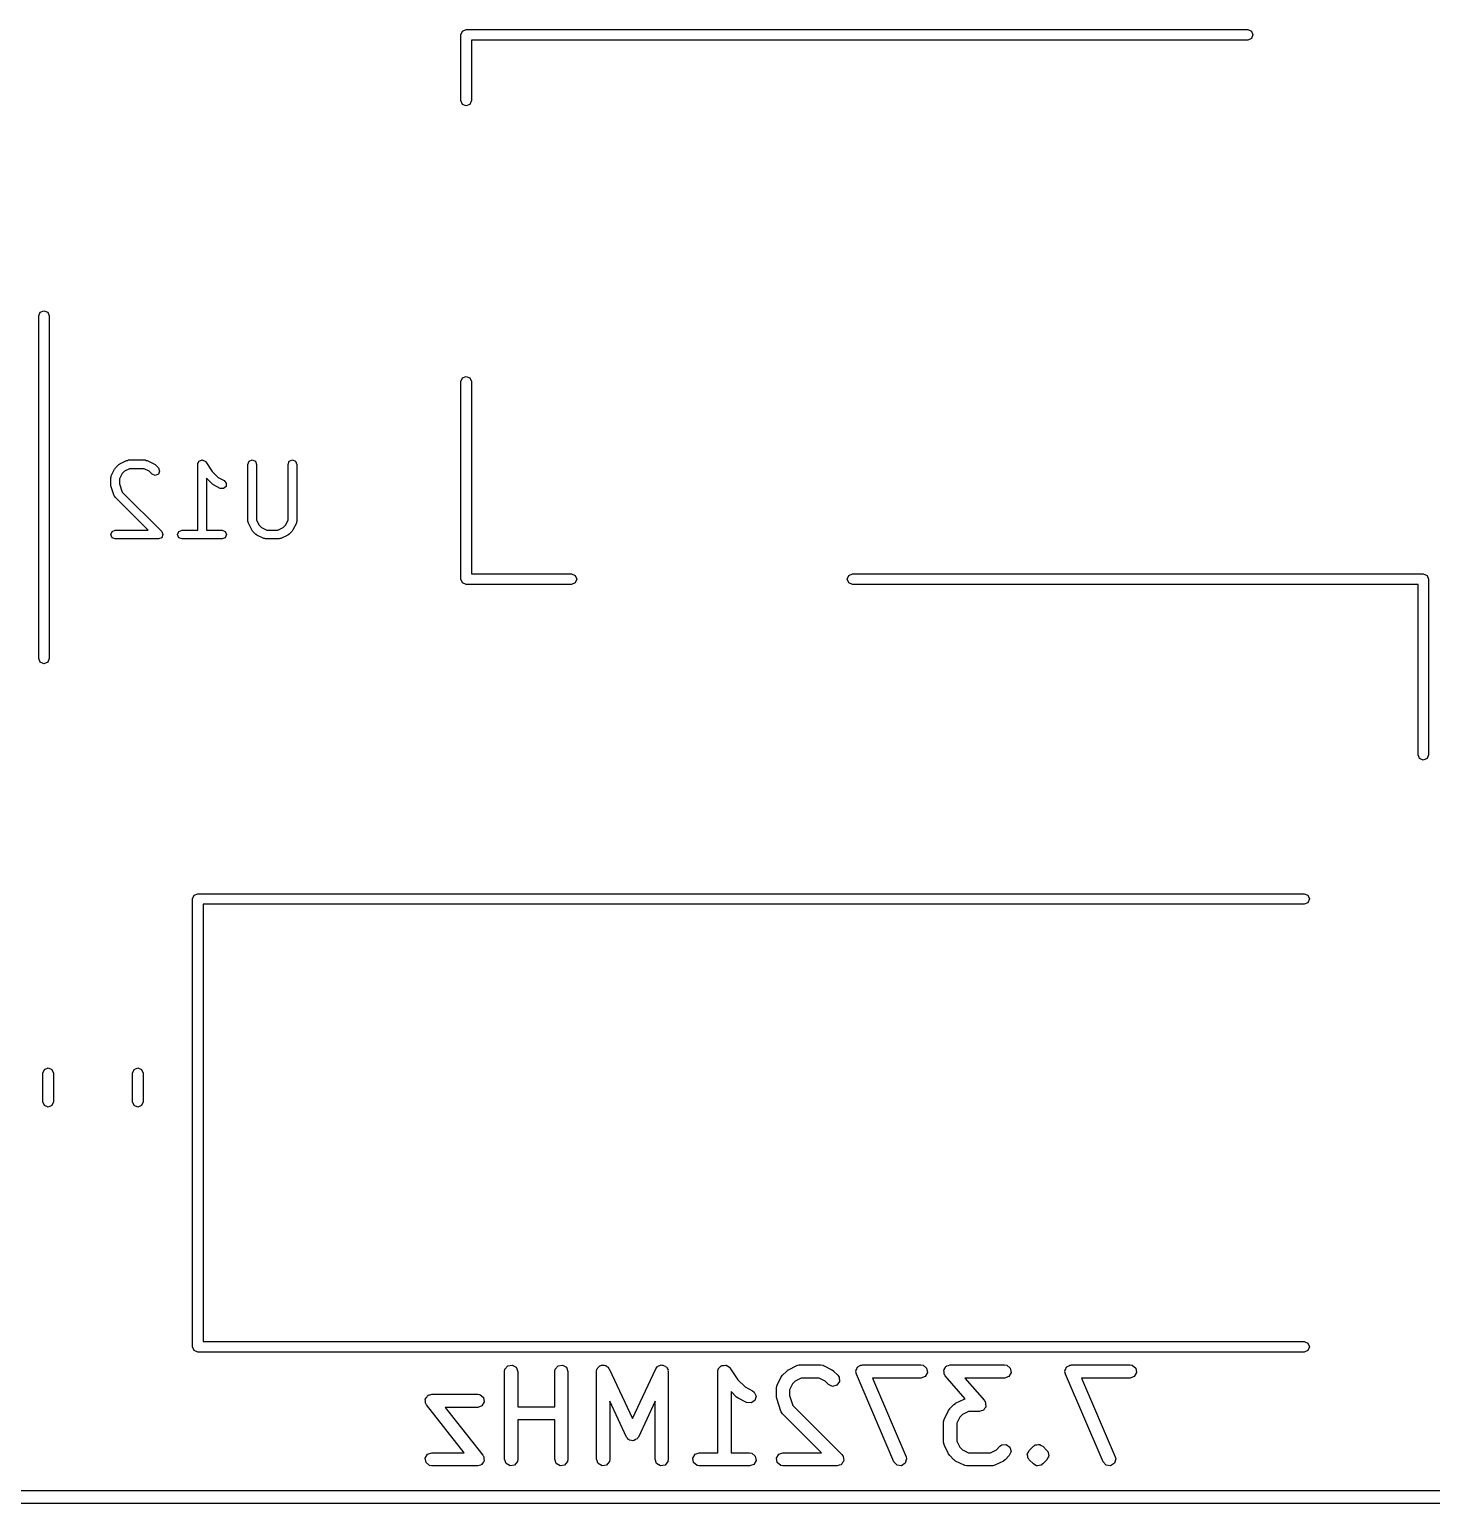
# Model space of a CAD drawing. Extents: x 0.03 to 2.09, y 0.22 to 4.14.
# Drawn here: x 1.147 to 1.775, y 0.223 to 0.884 of the extents above; entities that cross this region are included whole.
import ezdxf

# ---------------------------------------------------------------- set-up
doc = ezdxf.new("R2010")
doc.units = 0
doc.header["$MEASUREMENT"] = 0
doc.layers.add('BLACK', color=7, linetype='CONTINUOUS')

msp = doc.modelspace()

# ---------------------------------------------------------------- linework, layer by layer
at = {"layer": 'BLACK', "linetype": 'CONTINUOUS'}
for p, q in [((1.34016, 0.88189), (1.34085, 0.88356)), ((1.34016, 0.852362), (1.34016, 0.88189)), ((1.34085, 0.88356), (1.34252, 0.884252)), ((1.34252, 0.884252), (1.69291, 0.884252)), ((1.69291, 0.879528), (1.34488, 0.879528)), ((1.34488, 0.879528), (1.34488, 0.852362)), ((1.69291, 0.884252), (1.69458, 0.88356)), ((1.69458, 0.880219), (1.69291, 0.879528)), ((1.69458, 0.88356), (1.69528, 0.88189)), ((1.69528, 0.88189), (1.69458, 0.880219)), ((1.34085, 0.850692), (1.34016, 0.852362)), ((1.34252, 0.85), (1.34085, 0.850692)), ((1.34419, 0.850692), (1.34252, 0.85)), ((1.34488, 0.852362), (1.34419, 0.850692)), ((1.15087, 0.755827), (1.15156, 0.757497)), ((1.15087, 0.602283), (1.15087, 0.755827)), ((1.15156, 0.757497), (1.15323, 0.758189)), ((1.15323, 0.758189), (1.1549, 0.757497)), ((1.1549, 0.757497), (1.15559, 0.755827)), ((1.15559, 0.755827), (1.15559, 0.602283)), ((1.34016, 0.726378), (1.34085, 0.728048)), ((1.34085, 0.728048), (1.34252, 0.72874)), ((1.34252, 0.72874), (1.34419, 0.728048)), ((1.34419, 0.728048), (1.34488, 0.726378)), ((1.34016, 0.637795), (1.34016, 0.726378)), ((1.34488, 0.726378), (1.34488, 0.640157)), ((1.18487, 0.687184), (1.18511, 0.687396)), ((1.18511, 0.687396), (1.18523, 0.687695)), ((1.18523, 0.687695), (1.18673, 0.689195)), ((1.18673, 0.689195), (1.18703, 0.689319)), ((1.18703, 0.689319), (1.18725, 0.689564)), ((1.18725, 0.689564), (1.19025, 0.691064)), ((1.19159, 0.687334), (1.18929, 0.686185)), ((1.19025, 0.691064), (1.1907, 0.691096)), ((1.1907, 0.691096), (1.19113, 0.691271)), ((1.19113, 0.691271), (1.19863, 0.691271)), ((1.19816, 0.687334), (1.19159, 0.687334)), ((1.20046, 0.686185), (1.19816, 0.687334)), ((1.19863, 0.691271), (1.19905, 0.691096)), ((1.19905, 0.691096), (1.19951, 0.691064)), ((1.19951, 0.691064), (1.20251, 0.689564)), ((1.20251, 0.689564), (1.20272, 0.689319)), ((1.20272, 0.689319), (1.20302, 0.689195)), ((1.20302, 0.689195), (1.20452, 0.687695)), ((1.20452, 0.687695), (1.20509, 0.686303)), ((1.22215, 0.689303), (1.22223, 0.68949)), ((1.22215, 0.659775), (1.22215, 0.689303)), ((1.22219, 0.689689), (1.22251, 0.690165)), ((1.22223, 0.68949), (1.22219, 0.689689)), ((1.22251, 0.690165), (1.22273, 0.690695)), ((1.22273, 0.690695), (1.22292, 0.690772)), ((1.22292, 0.690772), (1.22303, 0.690941)), ((1.22303, 0.690941), (1.22359, 0.691052)), ((1.22359, 0.691052), (1.22412, 0.691271)), ((1.22412, 0.691271), (1.22431, 0.691194)), ((1.22431, 0.691194), (1.22451, 0.691233)), ((1.22451, 0.691233), (1.22498, 0.690914)), ((1.22498, 0.690914), (1.22551, 0.690695)), ((1.22551, 0.690695), (1.22559, 0.690508)), ((1.22559, 0.690508), (1.22576, 0.690395)), ((1.22576, 0.690395), (1.22865, 0.686058)), ((1.24465, 0.689303), (1.24523, 0.690695)), ((1.24465, 0.663806), (1.24465, 0.689303)), ((1.24523, 0.690695), (1.24662, 0.691271)), ((1.24662, 0.691271), (1.24801, 0.690695)), ((1.24801, 0.690695), (1.24859, 0.689303)), ((1.24859, 0.689303), (1.24859, 0.664271)), ((1.26265, 0.689303), (1.26323, 0.690695)), ((1.26265, 0.664271), (1.26265, 0.689303)), ((1.26323, 0.690695), (1.26462, 0.691271)), ((1.26462, 0.691271), (1.26601, 0.690695)), ((1.26601, 0.690695), (1.26659, 0.689303)), ((1.26659, 0.689303), (1.26659, 0.663806)), ((1.18316, 0.683304), (1.18333, 0.683727)), ((1.18316, 0.680304), (1.18316, 0.683304)), ((1.18333, 0.683727), (1.18337, 0.684184)), ((1.18337, 0.684184), (1.18487, 0.687184)), ((1.18824, 0.685137), (1.1871, 0.682839)), ((1.1871, 0.682839), (1.1871, 0.680624)), ((1.18929, 0.686185), (1.18824, 0.685137)), ((1.20173, 0.684911), (1.20046, 0.686185)), ((1.20312, 0.684335), (1.20173, 0.684911)), ((1.20452, 0.684911), (1.20312, 0.684335)), ((1.20509, 0.686303), (1.20452, 0.684911)), ((1.22873, 0.680412), (1.22609, 0.683051)), ((1.22609, 0.683051), (1.22609, 0.659775)), ((1.22865, 0.686058), (1.23129, 0.683422)), ((1.23129, 0.683422), (1.234, 0.682065)), ((1.234, 0.682065), (1.23499, 0.680927)), ((1.23499, 0.680927), (1.23488, 0.679424)), ((1.18328, 0.680005), (1.18316, 0.680304)), ((1.18326, 0.679682), (1.18328, 0.680005)), ((1.18476, 0.675182), (1.18326, 0.679682)), ((1.18506, 0.674836), (1.18476, 0.675182)), ((1.18523, 0.674413), (1.18506, 0.674836)), ((1.19987, 0.659775), (1.18523, 0.674413)), ((1.1871, 0.680624), (1.18835, 0.676868)), ((1.18835, 0.676868), (1.20602, 0.659199)), ((1.22903, 0.680288), (1.22873, 0.680412)), ((1.22924, 0.680043), (1.22903, 0.680288)), ((1.23224, 0.678543), (1.22924, 0.680043)), ((1.23374, 0.678437), (1.23224, 0.678543)), ((1.23488, 0.679424), (1.23374, 0.678437)), ((1.24483, 0.663383), (1.24465, 0.663806)), ((1.24486, 0.662926), (1.24483, 0.663383)), ((1.24636, 0.659926), (1.24486, 0.662926)), ((1.24859, 0.664271), (1.24974, 0.661973)), ((1.24974, 0.661973), (1.25079, 0.660924)), ((1.25079, 0.660924), (1.25308, 0.659775)), ((1.25815, 0.659775), (1.26045, 0.660925)), ((1.26045, 0.660925), (1.2615, 0.661973)), ((1.2615, 0.661973), (1.26265, 0.664271)), ((1.26638, 0.662926), (1.26488, 0.659926)), ((1.26641, 0.663383), (1.26638, 0.662926)), ((1.26659, 0.663806), (1.26641, 0.663383)), ((1.18316, 0.657807), (1.18374, 0.659199)), ((1.18374, 0.656415), (1.18316, 0.657807)), ((1.18374, 0.659199), (1.18513, 0.659775)), ((1.18513, 0.655838), (1.18374, 0.656415)), ((1.18513, 0.659775), (1.19987, 0.659775)), ((1.20462, 0.655838), (1.18513, 0.655838)), ((1.20602, 0.656415), (1.20462, 0.655838)), ((1.20602, 0.659199), (1.20659, 0.657807)), ((1.20659, 0.657807), (1.20602, 0.656415)), ((1.21315, 0.657807), (1.21373, 0.659199)), ((1.21373, 0.656415), (1.21315, 0.657807)), ((1.21373, 0.659199), (1.21512, 0.659775)), ((1.21512, 0.655838), (1.21373, 0.656415)), ((1.21512, 0.659775), (1.22215, 0.659775)), ((1.23312, 0.655838), (1.21512, 0.655838)), ((1.22609, 0.659775), (1.23312, 0.659775)), ((1.23312, 0.659775), (1.23451, 0.659199)), ((1.23451, 0.656415), (1.23312, 0.655838)), ((1.23451, 0.659199), (1.23509, 0.657807)), ((1.23509, 0.657807), (1.23451, 0.656415)), ((1.2466, 0.659714), (1.24636, 0.659926)), ((1.24673, 0.659415), (1.2466, 0.659714)), ((1.24823, 0.657915), (1.24673, 0.659415)), ((1.24853, 0.657791), (1.24823, 0.657915)), ((1.24874, 0.657546), (1.24853, 0.657791)), ((1.25174, 0.656046), (1.24874, 0.657546)), ((1.2522, 0.656014), (1.25174, 0.656046)), ((1.25262, 0.655838), (1.2522, 0.656014)), ((1.25862, 0.655838), (1.25262, 0.655838)), ((1.25308, 0.659775), (1.25815, 0.659775)), ((1.25904, 0.656014), (1.25862, 0.655838)), ((1.2595, 0.656046), (1.25904, 0.656014)), ((1.2625, 0.657546), (1.2595, 0.656046)), ((1.26271, 0.657791), (1.2625, 0.657546)), ((1.26301, 0.657915), (1.26271, 0.657791)), ((1.26451, 0.659415), (1.26301, 0.657915)), ((1.26463, 0.659714), (1.26451, 0.659415)), ((1.26488, 0.659926), (1.26463, 0.659714)), ((1.34085, 0.636125), (1.34016, 0.637795)), ((1.34252, 0.635433), (1.34085, 0.636125)), ((1.38976, 0.635433), (1.34252, 0.635433)), ((1.34488, 0.640157), (1.38976, 0.640157)), ((1.38976, 0.640157), (1.39143, 0.639466)), ((1.39143, 0.636125), (1.38976, 0.635433)), ((1.39143, 0.639466), (1.39213, 0.637795)), ((1.39213, 0.637795), (1.39143, 0.636125)), ((1.51339, 0.637795), (1.51408, 0.639466)), ((1.51408, 0.636125), (1.51339, 0.637795)), ((1.51408, 0.639466), (1.51575, 0.640157)), ((1.51575, 0.635433), (1.51408, 0.636125)), ((1.51575, 0.640157), (1.77165, 0.640157)), ((1.76929, 0.635433), (1.51575, 0.635433)), ((1.76929, 0.559055), (1.76929, 0.635433)), ((1.77165, 0.640157), (1.77332, 0.639466)), ((1.77332, 0.639466), (1.77402, 0.637795)), ((1.77402, 0.637795), (1.77402, 0.559055)), ((1.15156, 0.600613), (1.15087, 0.602283)), ((1.15559, 0.602283), (1.1549, 0.600613)), ((1.15323, 0.599921), (1.15156, 0.600613)), ((1.1549, 0.600613), (1.15323, 0.599921)), ((1.76998, 0.557385), (1.76929, 0.559055)), ((1.77165, 0.556693), (1.76998, 0.557385)), ((1.77332, 0.557385), (1.77165, 0.556693)), ((1.77402, 0.559055), (1.77332, 0.557385)), ((1.2198, 0.494449), (1.2205, 0.496119)), ((1.2205, 0.496119), (1.22217, 0.496811)), ((1.22217, 0.496811), (1.71823, 0.496811)), ((1.71823, 0.496811), (1.7199, 0.496119)), ((1.7199, 0.496119), (1.72059, 0.494449)), ((1.2198, 0.293661), (1.2198, 0.494449)), ((1.71823, 0.492087), (1.22453, 0.492087)), ((1.22453, 0.492087), (1.22453, 0.296024)), ((1.7199, 0.492779), (1.71823, 0.492087)), ((1.72059, 0.494449), (1.7199, 0.492779)), ((1.15276, 0.41635), (1.15345, 0.41802)), ((1.15276, 0.403532), (1.15276, 0.41635)), ((1.15345, 0.41802), (1.15512, 0.418712)), ((1.15512, 0.418712), (1.15679, 0.41802)), ((1.15679, 0.41802), (1.15748, 0.41635)), ((1.15748, 0.41635), (1.15748, 0.403532)), ((1.19291, 0.41635), (1.19361, 0.41802)), ((1.19291, 0.403532), (1.19291, 0.41635)), ((1.19361, 0.41802), (1.19528, 0.418712)), ((1.19528, 0.418712), (1.19695, 0.41802)), ((1.19695, 0.41802), (1.19764, 0.41635)), ((1.19764, 0.41635), (1.19764, 0.403532)), ((1.15345, 0.401862), (1.15276, 0.403532)), ((1.15748, 0.403532), (1.15679, 0.401862)), ((1.19361, 0.401862), (1.19291, 0.403532)), ((1.19764, 0.403532), (1.19695, 0.401862)), ((1.15512, 0.40117), (1.15345, 0.401862)), ((1.15679, 0.401862), (1.15512, 0.40117)), ((1.19528, 0.40117), (1.19361, 0.401862)), ((1.19695, 0.401862), (1.19528, 0.40117)), ((1.2205, 0.291991), (1.2198, 0.293661)), ((1.22217, 0.291299), (1.2205, 0.291991)), ((1.71823, 0.291299), (1.22217, 0.291299)), ((1.22453, 0.296024), (1.71823, 0.296024)), ((1.71823, 0.296024), (1.7199, 0.295332)), ((1.7199, 0.291991), (1.71823, 0.291299)), ((1.7199, 0.295332), (1.72059, 0.293661)), ((1.72059, 0.293661), (1.7199, 0.291991)), ((1.35992, 0.283625), (1.36122, 0.285172)), ((1.36122, 0.285172), (1.36321, 0.285523)), ((1.36321, 0.285523), (1.36496, 0.284513)), ((1.36496, 0.284513), (1.36565, 0.282615)), ((1.38242, 0.283625), (1.38372, 0.285172)), ((1.38372, 0.285172), (1.38571, 0.285523)), ((1.38571, 0.285523), (1.38746, 0.284513)), ((1.38746, 0.284513), (1.38815, 0.282615)), ((1.40142, 0.283927), (1.40153, 0.284308)), ((1.40153, 0.284308), (1.40205, 0.284678)), ((1.40205, 0.284678), (1.40247, 0.285172)), ((1.40247, 0.285172), (1.40286, 0.285241)), ((1.40286, 0.285241), (1.40318, 0.285467)), ((1.40318, 0.285467), (1.40382, 0.285411)), ((1.40382, 0.285411), (1.40446, 0.285523)), ((1.40446, 0.285523), (1.4048, 0.285326)), ((1.4048, 0.285326), (1.40519, 0.285291)), ((1.40519, 0.285291), (1.40565, 0.284836)), ((1.40565, 0.284836), (1.40621, 0.284513)), ((1.40621, 0.284513), (1.40634, 0.284142)), ((1.42752, 0.283864), (1.4281, 0.284704)), ((1.4281, 0.284704), (1.42846, 0.28487)), ((1.42846, 0.28487), (1.42871, 0.285172)), ((1.42871, 0.285172), (1.42935, 0.285284)), ((1.42935, 0.285284), (1.42993, 0.285557)), ((1.42993, 0.285557), (1.43032, 0.285454)), ((1.43032, 0.285454), (1.4307, 0.285523)), ((1.4307, 0.285523), (1.43126, 0.2852)), ((1.43126, 0.2852), (1.43189, 0.285033)), ((1.43189, 0.285033), (1.43211, 0.28471)), ((1.43211, 0.28471), (1.43245, 0.284513)), ((1.43245, 0.284513), (1.43267, 0.283907)), ((1.45567, 0.283924), (1.45629, 0.284516)), ((1.45629, 0.284516), (1.45684, 0.285172)), ((1.45684, 0.285172), (1.457, 0.285202)), ((1.457, 0.285202), (1.45713, 0.285319)), ((1.45713, 0.285319), (1.45798, 0.285374)), ((1.45798, 0.285374), (1.45883, 0.285523)), ((1.45883, 0.285523), (1.45897, 0.285438)), ((1.45897, 0.285438), (1.45914, 0.285449)), ((1.45914, 0.285449), (1.45983, 0.284942)), ((1.45983, 0.284942), (1.46057, 0.284513)), ((1.46057, 0.284513), (1.46063, 0.284353)), ((1.46063, 0.284353), (1.46077, 0.284253)), ((1.46077, 0.284253), (1.46436, 0.278872)), ((1.48699, 0.283381), (1.49074, 0.285256)), ((1.49074, 0.285256), (1.49172, 0.285548)), ((1.49172, 0.285548), (1.49189, 0.285507)), ((1.49189, 0.285507), (1.49206, 0.285568)), ((1.49206, 0.285568), (1.50143, 0.285568)), ((1.50143, 0.285568), (1.50244, 0.28539)), ((1.50244, 0.28539), (1.50258, 0.285276)), ((1.50258, 0.285276), (1.50275, 0.285256)), ((1.50275, 0.285256), (1.5065, 0.283381)), ((1.51762, 0.283724), (1.51782, 0.284384)), ((1.51782, 0.284384), (1.51811, 0.284575)), ((1.51811, 0.284575), (1.51828, 0.284877)), ((1.51828, 0.284877), (1.51893, 0.285113)), ((1.51893, 0.285113), (1.51951, 0.28549)), ((1.51951, 0.28549), (1.51985, 0.285448)), ((1.51985, 0.285448), (1.52018, 0.285568)), ((1.52018, 0.285568), (1.54643, 0.285568)), ((1.54643, 0.285568), (1.54744, 0.28539)), ((1.54744, 0.28539), (1.54898, 0.284091)), ((1.55676, 0.283567), (1.55725, 0.284188)), ((1.55725, 0.284188), (1.55765, 0.284877)), ((1.55765, 0.284877), (1.55787, 0.284957)), ((1.55787, 0.284957), (1.55802, 0.285141)), ((1.55802, 0.285141), (1.5588, 0.285295)), ((1.5588, 0.285295), (1.55955, 0.285568)), ((1.55955, 0.285568), (1.58392, 0.285568)), ((1.58392, 0.285568), (1.58493, 0.28539)), ((1.58493, 0.28539), (1.58648, 0.284091)), ((1.61135, 0.283724), (1.61155, 0.284384)), ((1.61155, 0.284384), (1.61185, 0.284575)), ((1.61185, 0.284575), (1.61202, 0.284877)), ((1.61202, 0.284877), (1.61267, 0.285113)), ((1.61267, 0.285113), (1.61324, 0.28549)), ((1.61324, 0.28549), (1.61359, 0.285448)), ((1.61359, 0.285448), (1.61392, 0.285568)), ((1.61392, 0.285568), (1.64016, 0.285568)), ((1.64016, 0.285568), (1.64117, 0.28539)), ((1.64117, 0.28539), (1.64272, 0.284091)), ((1.35975, 0.282615), (1.35992, 0.283625)), ((1.35975, 0.243245), (1.35975, 0.282615)), ((1.36565, 0.282615), (1.36565, 0.26682)), ((1.38224, 0.282615), (1.38242, 0.283625)), ((1.38224, 0.26682), (1.38224, 0.282615)), ((1.38815, 0.282615), (1.38815, 0.243245)), ((1.40099, 0.282615), (1.40117, 0.283625)), ((1.40099, 0.243245), (1.40099, 0.282615)), ((1.40117, 0.283625), (1.40142, 0.283927)), ((1.40634, 0.284142), (1.40662, 0.283864)), ((1.40662, 0.283864), (1.41707, 0.261476)), ((1.41707, 0.261476), (1.42752, 0.283864)), ((1.43267, 0.283907), (1.43304, 0.283378)), ((1.43304, 0.283378), (1.43301, 0.282986)), ((1.43301, 0.282986), (1.43314, 0.282615)), ((1.43314, 0.282615), (1.43314, 0.243245)), ((1.45536, 0.282615), (1.45554, 0.283625)), ((1.45536, 0.246198), (1.45536, 0.282615)), ((1.45554, 0.283625), (1.45565, 0.283755)), ((1.45565, 0.283755), (1.45567, 0.283924)), ((1.46436, 0.278872), (1.46756, 0.275668)), ((1.48192, 0.276436), (1.48379, 0.280186)), ((1.48379, 0.280186), (1.48432, 0.280895)), ((1.48432, 0.280895), (1.48435, 0.280953)), ((1.48435, 0.280953), (1.48622, 0.282828)), ((1.48622, 0.282828), (1.48694, 0.283334)), ((1.48694, 0.283334), (1.48699, 0.283381)), ((1.49006, 0.278313), (1.48886, 0.277116)), ((1.49276, 0.279662), (1.49006, 0.278313)), ((1.50074, 0.279662), (1.49276, 0.279662)), ((1.50343, 0.278313), (1.50074, 0.279662)), ((1.50497, 0.276777), (1.50343, 0.278313)), ((1.5065, 0.283381), (1.50721, 0.282855)), ((1.50721, 0.282855), (1.50727, 0.282828)), ((1.50727, 0.282828), (1.50914, 0.280953)), ((1.50991, 0.278101), (1.50875, 0.276447)), ((1.50914, 0.280953), (1.50973, 0.280113)), ((1.50973, 0.280113), (1.50991, 0.278101)), ((1.51723, 0.28245), (1.51733, 0.282784)), ((1.51747, 0.281452), (1.51723, 0.28245)), ((1.51727, 0.283128), (1.51762, 0.283724)), ((1.51733, 0.282784), (1.51727, 0.283128)), ((1.53434, 0.242082), (1.51747, 0.281452)), ((1.54643, 0.279662), (1.52466, 0.279662)), ((1.52466, 0.279662), (1.53977, 0.244408)), ((1.54832, 0.280353), (1.54643, 0.279662)), ((1.54933, 0.282102), (1.54832, 0.280353)), ((1.54898, 0.284091), (1.54933, 0.282102)), ((1.55664, 0.283128), (1.55676, 0.283332)), ((1.55678, 0.282344), (1.55664, 0.283128)), ((1.55676, 0.283332), (1.55676, 0.283567)), ((1.5568, 0.281548), (1.55678, 0.282344)), ((1.55697, 0.281259), (1.5568, 0.281548)), ((1.55699, 0.281139), (1.55697, 0.281259)), ((1.5571, 0.28105), (1.55699, 0.281139)), ((1.55733, 0.280671), (1.5571, 0.28105)), ((1.56629, 0.270426), (1.55733, 0.280671)), ((1.58392, 0.279662), (1.56606, 0.279662)), ((1.56606, 0.279662), (1.5749, 0.269561)), ((1.58582, 0.280353), (1.58392, 0.279662)), ((1.58683, 0.282102), (1.58582, 0.280353)), ((1.58648, 0.284091), (1.58683, 0.282102)), ((1.61097, 0.28245), (1.61107, 0.282784)), ((1.6112, 0.281452), (1.61097, 0.28245)), ((1.61101, 0.283128), (1.61135, 0.283724)), ((1.61107, 0.282784), (1.61101, 0.283128)), ((1.62808, 0.242082), (1.6112, 0.281452)), ((1.64016, 0.279662), (1.6184, 0.279662)), ((1.6184, 0.279662), (1.63351, 0.244408)), ((1.64206, 0.280353), (1.64016, 0.279662)), ((1.64307, 0.282102), (1.64206, 0.280353)), ((1.64272, 0.284091), (1.64307, 0.282102)), ((1.32434, 0.27059), (1.32482, 0.271128)), ((1.32482, 0.271128), (1.32518, 0.271754)), ((1.32518, 0.271754), (1.32548, 0.271861)), ((1.32548, 0.271861), (1.32569, 0.272095)), ((1.32569, 0.272095), (1.3264, 0.272197)), ((1.3264, 0.272197), (1.32708, 0.272444)), ((1.32708, 0.272444), (1.3477, 0.272444)), ((1.3477, 0.272444), (1.34871, 0.272266)), ((1.34871, 0.272266), (1.35026, 0.270968)), ((1.35026, 0.270968), (1.35061, 0.268979)), ((1.46372, 0.271153), (1.46127, 0.273612)), ((1.46127, 0.273612), (1.46127, 0.246198)), ((1.46378, 0.271126), (1.46372, 0.271153)), ((1.46449, 0.2706), (1.46378, 0.271126)), ((1.46756, 0.275668), (1.47088, 0.274007)), ((1.47088, 0.274007), (1.47171, 0.273396)), ((1.47171, 0.273396), (1.47251, 0.271543)), ((1.47251, 0.271543), (1.47193, 0.269607)), ((1.48161, 0.275116), (1.48178, 0.276126)), ((1.48161, 0.271366), (1.48161, 0.275116)), ((1.48163, 0.271306), (1.48161, 0.271366)), ((1.48176, 0.270433), (1.48163, 0.271306)), ((1.48178, 0.276126), (1.4819, 0.276261)), ((1.4819, 0.276261), (1.48192, 0.276436)), ((1.48886, 0.277116), (1.48751, 0.274419)), ((1.48751, 0.274419), (1.48751, 0.271845)), ((1.48751, 0.271845), (1.48901, 0.267337)), ((1.5068, 0.275924), (1.50497, 0.276777)), ((1.50875, 0.276447), (1.5068, 0.275924)), ((1.32417, 0.270004), (1.32433, 0.270276)), ((1.3243, 0.269293), (1.32417, 0.270004)), ((1.32427, 0.268571), (1.3243, 0.269293)), ((1.3245, 0.268152), (1.32427, 0.268571)), ((1.32433, 0.270276), (1.32434, 0.27059)), ((1.32452, 0.268015), (1.3245, 0.268152)), ((1.32461, 0.26794), (1.32452, 0.268015)), ((1.32476, 0.267667), (1.32461, 0.26794)), ((1.34163, 0.246198), (1.32476, 0.267667)), ((1.3477, 0.266539), (1.33315, 0.266539)), ((1.33315, 0.266539), (1.35002, 0.245069)), ((1.3496, 0.26723), (1.3477, 0.266539)), ((1.35061, 0.268979), (1.3496, 0.26723)), ((1.36565, 0.26682), (1.38224, 0.26682)), ((1.41439, 0.253245), (1.4069, 0.269305)), ((1.4069, 0.269305), (1.4069, 0.243245)), ((1.42724, 0.269305), (1.41974, 0.253245)), ((1.42724, 0.243245), (1.42724, 0.269305)), ((1.46824, 0.268725), (1.46449, 0.2706)), ((1.47025, 0.268494), (1.46824, 0.268725)), ((1.47193, 0.269607), (1.47025, 0.268494)), ((1.48363, 0.264808), (1.48176, 0.270433)), ((1.48374, 0.26467), (1.48363, 0.264808)), ((1.48376, 0.264494), (1.48374, 0.26467)), ((1.48435, 0.263654), (1.48376, 0.264494)), ((1.48901, 0.267337), (1.51102, 0.245333)), ((1.55691, 0.261438), (1.55878, 0.265188)), ((1.55878, 0.265188), (1.55931, 0.265897)), ((1.55931, 0.265897), (1.55934, 0.265955)), ((1.55934, 0.265955), (1.56121, 0.26783)), ((1.56121, 0.26783), (1.56193, 0.268336)), ((1.56193, 0.268336), (1.56198, 0.268383)), ((1.56198, 0.268383), (1.56573, 0.270258)), ((1.56775, 0.264664), (1.56505, 0.263315)), ((1.56573, 0.270258), (1.56629, 0.270426)), ((1.57267, 0.264664), (1.56775, 0.264664)), ((1.57342, 0.264936), (1.57267, 0.264664)), ((1.5742, 0.265091), (1.57342, 0.264936)), ((1.57435, 0.265274), (1.5742, 0.265091)), ((1.57457, 0.265355), (1.57435, 0.265274)), ((1.57497, 0.266044), (1.57457, 0.265355)), ((1.5749, 0.269561), (1.57513, 0.269181)), ((1.57547, 0.266665), (1.57497, 0.266044)), ((1.57513, 0.269181), (1.57523, 0.269093)), ((1.57523, 0.269093), (1.57525, 0.268973)), ((1.57525, 0.268973), (1.57543, 0.268684)), ((1.57543, 0.268684), (1.57544, 0.267888)), ((1.57544, 0.267888), (1.57558, 0.267104)), ((1.57558, 0.267104), (1.57546, 0.2669)), ((1.57546, 0.2669), (1.57547, 0.266665)), ((1.38224, 0.260915), (1.36565, 0.260915)), ((1.36565, 0.260915), (1.36565, 0.243245)), ((1.38224, 0.243245), (1.38224, 0.260915)), ((1.5018, 0.246198), (1.48435, 0.263654)), ((1.5566, 0.260118), (1.55678, 0.261128)), ((1.5566, 0.250744), (1.5566, 0.260118)), ((1.55678, 0.261128), (1.55689, 0.261263)), ((1.55689, 0.261263), (1.55691, 0.261438)), ((1.56385, 0.262118), (1.5625, 0.259421)), ((1.5625, 0.259421), (1.5625, 0.251441)), ((1.56505, 0.263315), (1.56385, 0.262118)), ((1.41493, 0.252703), (1.41439, 0.253245)), ((1.41537, 0.252075), (1.41493, 0.252703)), ((1.41563, 0.252006), (1.41537, 0.252075)), ((1.41582, 0.251817), (1.41563, 0.252006)), ((1.41658, 0.25175), (1.41582, 0.251817)), ((1.41732, 0.251552), (1.41658, 0.25175)), ((1.41757, 0.251665), (1.41732, 0.251552)), ((1.41783, 0.251641), (1.41757, 0.251665)), ((1.41846, 0.252081), (1.41783, 0.251641)), ((1.41916, 0.252405), (1.41846, 0.252081)), ((1.41938, 0.252725), (1.41916, 0.252405)), ((1.41949, 0.252801), (1.41938, 0.252725)), ((1.41952, 0.252927), (1.41949, 0.252801)), ((1.41974, 0.253245), (1.41952, 0.252927)), ((1.5625, 0.251441), (1.56385, 0.248744)), ((1.32417, 0.243758), (1.32518, 0.245507)), ((1.32518, 0.245507), (1.32708, 0.246198)), ((1.32708, 0.246198), (1.34163, 0.246198)), ((1.35002, 0.245069), (1.35017, 0.244796)), ((1.35017, 0.244796), (1.35026, 0.244721)), ((1.35026, 0.244721), (1.35028, 0.244584)), ((1.35028, 0.244584), (1.35051, 0.244165)), ((1.44416, 0.243758), (1.44517, 0.245507)), ((1.44517, 0.245507), (1.44706, 0.246198)), ((1.44706, 0.246198), (1.45536, 0.246198)), ((1.46127, 0.246198), (1.46956, 0.246198)), ((1.46956, 0.246198), (1.47057, 0.24602)), ((1.47057, 0.24602), (1.47212, 0.244721)), ((1.47212, 0.244721), (1.47247, 0.242732)), ((1.48165, 0.243758), (1.48266, 0.245507)), ((1.48266, 0.245507), (1.48456, 0.246198)), ((1.48456, 0.246198), (1.5018, 0.246198)), ((1.51102, 0.245333), (1.51139, 0.244805)), ((1.51139, 0.244805), (1.51149, 0.244721)), ((1.51149, 0.244721), (1.5115, 0.244643)), ((1.5115, 0.244643), (1.51161, 0.244493)), ((1.55666, 0.250578), (1.5566, 0.250744)), ((1.55662, 0.250406), (1.55666, 0.250578)), ((1.55691, 0.249423), (1.55662, 0.250406)), ((1.55878, 0.245674), (1.55691, 0.249423)), ((1.55883, 0.24563), (1.55878, 0.245674)), ((1.55934, 0.244906), (1.55883, 0.24563)), ((1.56121, 0.243032), (1.55934, 0.244906)), ((1.56385, 0.248744), (1.56505, 0.247546)), ((1.56505, 0.247546), (1.56775, 0.246198)), ((1.56775, 0.246198), (1.5776, 0.246198)), ((1.5776, 0.246198), (1.5803, 0.247546)), ((1.5803, 0.247546), (1.58183, 0.249082)), ((1.58183, 0.249082), (1.58267, 0.249671)), ((1.58267, 0.249671), (1.58469, 0.249847)), ((1.58601, 0.244906), (1.58414, 0.243032)), ((1.58469, 0.249847), (1.58634, 0.248688)), ((1.58686, 0.246737), (1.58601, 0.244906)), ((1.58634, 0.248688), (1.58686, 0.246737)), ((1.5941, 0.245377), (1.59422, 0.245618)), ((1.5943, 0.244636), (1.5941, 0.245377)), ((1.59419, 0.245884), (1.59463, 0.246512)), ((1.59422, 0.245618), (1.59419, 0.245884)), ((1.59437, 0.243872), (1.5943, 0.244636)), ((1.59463, 0.246512), (1.59496, 0.247208)), ((1.59496, 0.247208), (1.59683, 0.249082)), ((1.59683, 0.249082), (1.59715, 0.249306)), ((1.59715, 0.249306), (1.59723, 0.249413)), ((1.59723, 0.249413), (1.59735, 0.249447)), ((1.59735, 0.249447), (1.59736, 0.249452)), ((1.59736, 0.249452), (1.59744, 0.249552)), ((1.59744, 0.249552), (1.59752, 0.249565)), ((1.59752, 0.249565), (1.59767, 0.249671)), ((1.59767, 0.249671), (1.59844, 0.249737)), ((1.59844, 0.249737), (1.59918, 0.249936)), ((1.59918, 0.249936), (1.5993, 0.249879)), ((1.5993, 0.249879), (1.59943, 0.249902)), ((1.59943, 0.249902), (1.59955, 0.249835)), ((1.59955, 0.249835), (1.59968, 0.249847)), ((1.59968, 0.249847), (1.60031, 0.249407)), ((1.60031, 0.249407), (1.60101, 0.249082)), ((1.60101, 0.249082), (1.60288, 0.247208)), ((1.60288, 0.247208), (1.60311, 0.246889)), ((1.60311, 0.246889), (1.60321, 0.246813)), ((1.60321, 0.246813), (1.60325, 0.246687)), ((1.60325, 0.246687), (1.60347, 0.246368)), ((1.60347, 0.246368), (1.60354, 0.245603)), ((1.60354, 0.245603), (1.60374, 0.244862)), ((1.60374, 0.244862), (1.60362, 0.244621)), ((1.60362, 0.244621), (1.60365, 0.244355)), ((1.32452, 0.241769), (1.32417, 0.243758)), ((1.32607, 0.24047), (1.32452, 0.241769)), ((1.32708, 0.240292), (1.32607, 0.24047)), ((1.3477, 0.240292), (1.32708, 0.240292)), ((1.34838, 0.240539), (1.3477, 0.240292)), ((1.34909, 0.240642), (1.34838, 0.240539)), ((1.3493, 0.240876), (1.34909, 0.240642)), ((1.3496, 0.240983), (1.3493, 0.240876)), ((1.34996, 0.241608), (1.3496, 0.240983)), ((1.35044, 0.242146), (1.34996, 0.241608)), ((1.35045, 0.24246), (1.35044, 0.242146)), ((1.35061, 0.242732), (1.35045, 0.24246)), ((1.35051, 0.244165), (1.35048, 0.243443)), ((1.35048, 0.243443), (1.35061, 0.242732)), ((1.36044, 0.241347), (1.35975, 0.243245)), ((1.36219, 0.240337), (1.36044, 0.241347)), ((1.36418, 0.240688), (1.36219, 0.240337)), ((1.36547, 0.242235), (1.36418, 0.240688)), ((1.36565, 0.243245), (1.36547, 0.242235)), ((1.38293, 0.241347), (1.38224, 0.243245)), ((1.38468, 0.240337), (1.38293, 0.241347)), ((1.38667, 0.240688), (1.38468, 0.240337)), ((1.38797, 0.242235), (1.38667, 0.240688)), ((1.38815, 0.243245), (1.38797, 0.242235)), ((1.40168, 0.241347), (1.40099, 0.243245)), ((1.40343, 0.240337), (1.40168, 0.241347)), ((1.40542, 0.240688), (1.40343, 0.240337)), ((1.40672, 0.242235), (1.40542, 0.240688)), ((1.4069, 0.243245), (1.40672, 0.242235)), ((1.42793, 0.241347), (1.42724, 0.243245)), ((1.42968, 0.240337), (1.42793, 0.241347)), ((1.43167, 0.240688), (1.42968, 0.240337)), ((1.43297, 0.242235), (1.43167, 0.240688)), ((1.43314, 0.243245), (1.43297, 0.242235)), ((1.44451, 0.241769), (1.44416, 0.243758)), ((1.44605, 0.24047), (1.44451, 0.241769)), ((1.44706, 0.240292), (1.44605, 0.24047)), ((1.46956, 0.240292), (1.44706, 0.240292)), ((1.47146, 0.240983), (1.46956, 0.240292)), ((1.47247, 0.242732), (1.47146, 0.240983)), ((1.482, 0.241769), (1.48165, 0.243758)), ((1.48355, 0.24047), (1.482, 0.241769)), ((1.48456, 0.240292), (1.48355, 0.24047)), ((1.50893, 0.240292), (1.48456, 0.240292)), ((1.50977, 0.240596), (1.50893, 0.240292)), ((1.51062, 0.240826), (1.50977, 0.240596)), ((1.5107, 0.240937), (1.51062, 0.240826)), ((1.51083, 0.240983), (1.5107, 0.240937)), ((1.51127, 0.241753), (1.51083, 0.240983)), ((1.51178, 0.242481), (1.51127, 0.241753)), ((1.51161, 0.244493), (1.51168, 0.243607)), ((1.51168, 0.243607), (1.51184, 0.242732)), ((1.51184, 0.242732), (1.51177, 0.242615)), ((1.51177, 0.242615), (1.51178, 0.242481)), ((1.53572, 0.240609), (1.53434, 0.242082)), ((1.53773, 0.24037), (1.53572, 0.240609)), ((1.53942, 0.241476), (1.53773, 0.24037)), ((1.54, 0.24341), (1.53942, 0.241476)), ((1.53977, 0.244408), (1.54, 0.24341)), ((1.56127, 0.243005), (1.56121, 0.243032)), ((1.56198, 0.242479), (1.56127, 0.243005)), ((1.56573, 0.240604), (1.56198, 0.242479)), ((1.5659, 0.240584), (1.56573, 0.240604)), ((1.56604, 0.24047), (1.5659, 0.240584)), ((1.56705, 0.240292), (1.56604, 0.24047)), ((1.5783, 0.240292), (1.56705, 0.240292)), ((1.57846, 0.240352), (1.5783, 0.240292)), ((1.57864, 0.240311), (1.57846, 0.240352)), ((1.57962, 0.240604), (1.57864, 0.240311)), ((1.58337, 0.242479), (1.57962, 0.240604)), ((1.58341, 0.242525), (1.58337, 0.242479)), ((1.58414, 0.243032), (1.58341, 0.242525)), ((1.59459, 0.243553), (1.59437, 0.243872)), ((1.59463, 0.243426), (1.59459, 0.243553)), ((1.59473, 0.243351), (1.59463, 0.243426)), ((1.59496, 0.243032), (1.59473, 0.243351)), ((1.59683, 0.241157), (1.59496, 0.243032)), ((1.59753, 0.240833), (1.59683, 0.241157)), ((1.59816, 0.240393), (1.59753, 0.240833)), ((1.59829, 0.240404), (1.59816, 0.240393)), ((1.59841, 0.240337), (1.59829, 0.240404)), ((1.59854, 0.24036), (1.59841, 0.240337)), ((1.59866, 0.240303), (1.59854, 0.24036)), ((1.5994, 0.240502), (1.59866, 0.240303)), ((1.60017, 0.240569), (1.5994, 0.240502)), ((1.60032, 0.240674), (1.60017, 0.240569)), ((1.6004, 0.240688), (1.60032, 0.240674)), ((1.60048, 0.240787), (1.6004, 0.240688)), ((1.60049, 0.240792), (1.60048, 0.240787)), ((1.60061, 0.240826), (1.60049, 0.240792)), ((1.60069, 0.240934), (1.60061, 0.240826)), ((1.60101, 0.241157), (1.60069, 0.240934)), ((1.60288, 0.243032), (1.60101, 0.241157)), ((1.60321, 0.243727), (1.60288, 0.243032)), ((1.60365, 0.244355), (1.60321, 0.243727)), ((1.62946, 0.240609), (1.62808, 0.242082)), ((1.63147, 0.24037), (1.62946, 0.240609)), ((1.63316, 0.241476), (1.63147, 0.24037)), ((1.63374, 0.24341), (1.63316, 0.241476)), ((1.63351, 0.244408), (1.63374, 0.24341)), ((0.029528, 0.229331), (2.01772, 0.229331)), ((2.01772, 0.223425), (0.029528, 0.223425))]:
    msp.add_line(p, q, dxfattribs=at)

doc.saveas('drawing.dxf')
